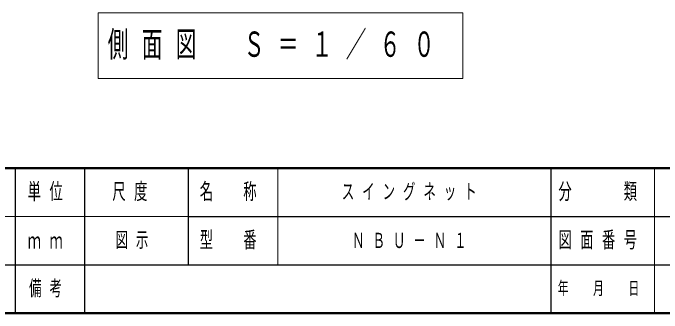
# Model space of a CAD drawing. Units: millimetres on the paper. Extents: x -385 to 0, y 0 to 267.
# Drawn here: x -212.8 to -118.9, y 0 to 43.5 of the extents above; entities that cross this region are included whole.
import ezdxf

# ---------------------------------------------------------------- set-up
doc = ezdxf.new("R2010")
doc.units = ezdxf.units.MM
doc.layers.add('LY_1', color=131, linetype='Continuous', lineweight=13)
doc.layers.add('LY_2', color=7, linetype='Continuous', lineweight=13)
doc.styles.add('ＭＳ ゴシック', font='')
doc.styles.get('ＭＳ ゴシック').set_extended_font_data('MS Gothic')

msp = doc.modelspace()

# ---------------------------------------------------------------- linework, layer by layer
at = {"layer": 'LY_1', "color": 7}
for p, q in [((-200.531, 43.457), (-200.531, 33.99)), ((-147.731, 43.457), (-200.531, 43.457)), ((-147.731, 33.99), (-147.731, 43.457)), ((-200.531, 33.99), (-147.731, 33.99))]:
    msp.add_line(p, q, dxfattribs=at)
at = {"layer": 'LY_2', "lineweight": 50}
for p, q in [((-385, 21), (0, 21)), ((-385, 0), (0, 0))]:
    msp.add_line(p, q, dxfattribs=at)
at = {"layer": 'LY_2', "color": 211, "lineweight": 25}
for p, q in [((-212.5, 21), (-212.5, 0)), ((-202.5, 21), (-202.5, 7)), ((-187.5, 21), (-187.5, 7)), ((-135, 21), (-135, 0)), ((-187.5, 14), (-70, 14)), ((-242.5, 7), (0, 7))]:
    msp.add_line(p, q, dxfattribs=at)
at = {"layer": 'LY_2'}
for p, q in [((-174.5, 21), (-174.5, 7)), ((-120, 21), (-120, 0)), ((-242.5, 14), (-187.5, 14))]:
    msp.add_line(p, q, dxfattribs=at)
at = {"layer": 'LY_2', "lineweight": 25}
msp.add_line((-202.5, 7), (-202.5, 0), dxfattribs=at)

# ---------------------------------------------------------------- texts
at = {"layer": 'LY_1', "color": 7, "attachment_point": 4, "style": 'ＭＳ ゴシック'}
for s, insert, char_height in [('\\T1.64;\\W0.6;側面図\u3000Ｓ＝１／６０', (-199.131, 38.723), 3.666), ('\\T1.64;\\W0.6;スイングネット', (-165.25, 17.5), 2.199), ('\\T1.64;\\W0.6;図示', (-198, 10.5), 2.199), ('\\T1.64;\\W0.6;ＮＢＵ－Ｎ１', (-163.75, 10.5), 2.199)]:
    msp.add_mtext(s, dxfattribs=dict(at, insert=insert, char_height=char_height))
at = {"layer": 'LY_2', "color": 4, "attachment_point": 4, "style": 'ＭＳ ゴシック'}
for s, insert, char_height in [('\\T1.64;\\W0.6;単位', (-210.7, 17.5), 2.346), ('\\T1.64;\\W0.6;尺度', (-198.45, 17.5), 2.346), ('\\T1.64;\\W0.6;名\u3000称', (-185.8, 17.5), 2.346), ('\\T1.64;\\W0.6;分\u3000\u3000類', (-133.9, 17.5), 2.346), ('\\T1.64;\\W0.6;型\u3000番', (-185.8, 10.5), 2.346), ('\\T1.64;\\W0.6;図面番号', (-133.9, 10.5), 2.346), ('\\T1.64;\\W0.6;ｍｍ', (-210.7, 10.5), 2.346), ('\\T1.64;\\W0.6;備考', (-210.5, 3.5), 2.199), ('\\T1.64;\\W0.6;年\u3000月\u3000日', (-134, 3.5), 1.906)]:
    msp.add_mtext(s, dxfattribs=dict(at, insert=insert, char_height=char_height))

doc.saveas('drawing.dxf')
